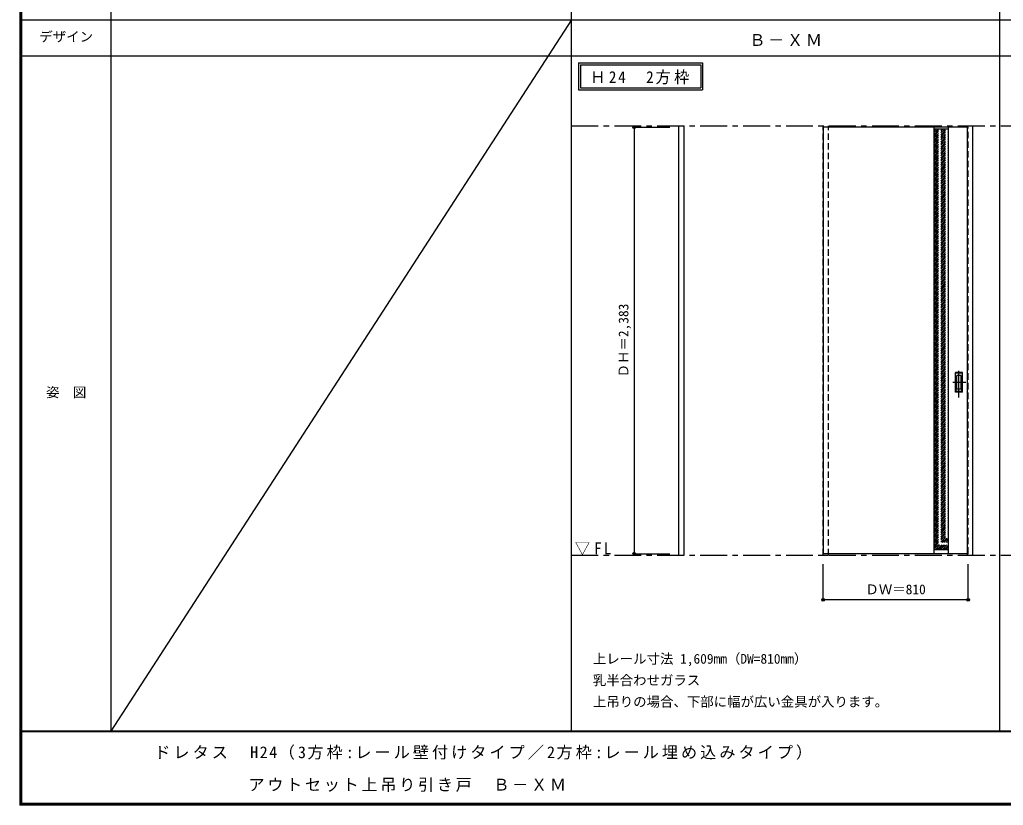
# Model space of a CAD drawing. Units: millimetres, scale not verified. Extents: x -6000 to 5700, y -4307 to 4260.
# Drawn here: x -6000 to -502, y -4205 to 186 of the extents above; entities that cross this region are included whole.
import ezdxf
from ezdxf.enums import TextEntityAlignment as Align

# ---------------------------------------------------------------- set-up
doc = ezdxf.new("R2010")
doc.units = ezdxf.units.MM
doc.header["$LTSCALE"] = 30
doc.header["$PDMODE"] = 32
doc.header["$PDSIZE"] = 15
doc.linetypes.add('CHAIN1', pattern=[8, 5, -1, 1, -1])
doc.linetypes.add('DASHED1', pattern=[1.8, 1.2, -0.6])
for name, color, linetype in [('0-1_通り芯', 7, 'CHAIN1'), ('0-2_扉', 3, 'Continuous'), ('0-3_仕上げ', 7, 'Continuous'), ('0-4_枠', 3, 'Continuous'), ('0-6_引手', 7, 'Continuous'), ('0-A_文字', 7, 'Continuous'), ('0-B_寸法', 7, 'Continuous'), ('0-C_ハッチ', 4, 'DASHED1'), ('F-1_枠', 6, 'Continuous'), ('F-A_文字', 7, 'Continuous')]:
    doc.layers.add(name, color=color, linetype=linetype)
doc.styles.add('ＭＳ ゴシック', font='')
doc.styles.get('ＭＳ ゴシック').set_extended_font_data('MS Gothic')

msp = doc.modelspace()

# ---------------------------------------------------------------- linework, layer by layer
at = {"layer": '0-1_通り芯'}
for p, q in [((-2916, -407.5), (1678, -407.5)), ((-2916, -2807.5), (1678, -2807.5))]:
    msp.add_line(p, q, dxfattribs=at)
at = {"layer": '0-2_扉', "color": 4, "linetype": 'DASHED1'}
for p, q in [((-1509, -415.5), (-1509, -419.5)), ((-702, -415.5), (-699, -415.5))]:
    msp.add_line(p, q, dxfattribs=at)
at = {"layer": '0-2_扉'}
for p, q in [((-702, -415.5), (-1509, -415.5)), ((-1509, -415.5), (-1509, -2798.5)), ((-702, -2798.5), (-1509, -2798.5))]:
    msp.add_line(p, q, dxfattribs=at)
at = {"layer": '0-2_扉', "color": 4, "linetype": 'DASHED1'}
msp.add_lwpolyline([(-702, -2798.5), (-699, -2798.5), (-699, -415.5)], dxfattribs=at)
at = {"layer": '0-3_仕上げ', "color": 3}
for p, q in [((-889, -2798.5), (-889, -415.5)), ((-809, -2798.5), (-809, -415.5))]:
    msp.add_line(p, q, dxfattribs=at)
at = {"layer": '0-3_仕上げ'}
for p, q in [((-889, -423.5), (-809, -423.5)), ((-889, -2774.72), (-809, -2774.72))]:
    msp.add_line(p, q, dxfattribs=at)
at = {"layer": '0-4_枠'}
for p, q in [((-2316, -2807.5), (-2316, -407.5)), ((-2286, -2807.5), (-2286, -407.5)), ((-702, -2807.5), (-702, -407.5)), ((-672, -2807.5), (-672, -407.5)), ((-2316, -2807.5), (-2286, -2807.5)), ((-702, -2807.5), (-672, -2807.5))]:
    msp.add_line(p, q, dxfattribs=at)
at = {"layer": '0-4_枠', "color": 4, "linetype": 'DASHED1'}
for p, q in [((-1509, -2807.5), (-1509, -407.5)), ((-1479, -2807.5), (-1479, -407.5)), ((-1509, -2807.5), (-1479, -2807.5))]:
    msp.add_line(p, q, dxfattribs=at)
at = {"layer": '0-6_引手', "linetype": 'CHAIN1'}
for p, q in [((-750, -1926.23), (-750, -1755.38)), ((-711.93, -1841), (-784.44, -1841))]:
    msp.add_line(p, q, dxfattribs=at)
at = {"layer": '0-6_引手'}
for p, q in [((-731, -1786), (-769, -1786)), ((-769, -1896), (-769, -1786)), ((-737.5, -1802), (-762.5, -1802)), ((-762.5, -1880), (-762.5, -1802)), ((-737.5, -1880), (-737.5, -1802)), ((-731, -1896), (-731, -1786)), ((-731, -1896), (-769, -1896)), ((-737.5, -1880), (-762.5, -1880))]:
    msp.add_line(p, q, dxfattribs=at)
at = {"layer": '0-6_引手', "linetype": 'DASHED1'}
for p, q in [((-766, -1892), (-766, -1790)), ((-734, -1892), (-766, -1892))]:
    msp.add_line(p, q, dxfattribs=at)
msp.add_lwpolyline([(-734, -1892), (-734, -1790), (-766, -1790)], dxfattribs=at)
at = {"layer": '0-A_文字'}
for p, q in [((-2876, -55.5), (-2876, -205.5)), ((-2866, -65.5), (-2866, -195.5)), ((-2866, -65.5), (-2193.38, -65.5)), ((-2193.38, -65.5), (-2193.38, -195.5)), ((-2876, -205.5), (-2183.38, -205.5)), ((-2866, -195.5), (-2193.38, -195.5))]:
    msp.add_line(p, q, dxfattribs=at)
msp.add_lwpolyline([(-2876, -55.5), (-2183.38, -55.5), (-2183.38, -205.5)], dxfattribs=at)
at = {"layer": '0-B_寸法', "color": 4}
for p, q in [((-2566, -415.5), (-2366, -415.5)), ((-1509, -3057), (-1509, -2857)), ((-699, -3057), (-699, -2857)), ((-699, -3057), (-1509, -3057))]:
    msp.add_line(p, q, dxfattribs=at)
msp.add_lwpolyline([(-2566, -415.5), (-2566, -2798.5), (-2366, -2798.5)], dxfattribs=at)
at = {"layer": '0-B_寸法'}
for p in [(-2566, -415.5), (-2566, -2798.5), (-1509, -3057), (-699, -3057)]:
    msp.add_point(p, dxfattribs=at)
at = {"layer": '0-C_ハッチ'}
for p, q in [((-889, -465.25), (-847.25, -423.5)), ((-889, -494.95), (-817.55, -423.5)), ((-889, -485.05), (-827.45, -423.5)), ((-889, -475.15), (-837.35, -423.5)), ((-889, -455.35), (-857.15, -423.5)), ((-889, -445.45), (-867.05, -423.5)), ((-889, -435.55), (-876.95, -423.5)), ((-889, -504.85), (-809, -424.85)), ((-889, -514.75), (-809, -434.75)), ((-889, -524.64), (-809, -444.64)), ((-889, -534.54), (-809, -454.54)), ((-889, -544.44), (-809, -464.44)), ((-889, -554.34), (-809, -474.34)), ((-889, -564.24), (-809, -484.24)), ((-889, -574.14), (-809, -494.14)), ((-889, -584.04), (-809, -504.04)), ((-889, -593.94), (-809, -513.94)), ((-889, -603.84), (-809, -523.84)), ((-889, -613.74), (-809, -533.74)), ((-889, -623.64), (-809, -543.64)), ((-889, -633.54), (-809, -553.54)), ((-889, -643.44), (-809, -563.44)), ((-889, -653.34), (-809, -573.34)), ((-889, -663.24), (-809, -583.24)), ((-889, -673.14), (-809, -593.14)), ((-889, -683.04), (-809, -603.04)), ((-889, -692.94), (-809, -612.94)), ((-889, -702.84), (-809, -622.84)), ((-889, -712.74), (-809, -632.74)), ((-889, -722.63), (-809, -642.63)), ((-889, -732.53), (-809, -652.53)), ((-889, -742.43), (-809, -662.43)), ((-889, -752.33), (-809, -672.33)), ((-889, -762.23), (-809, -682.23)), ((-889, -772.13), (-809, -692.13)), ((-889, -782.03), (-809, -702.03)), ((-889, -791.93), (-809, -711.93)), ((-889, -801.83), (-809, -721.83)), ((-889, -811.73), (-809, -731.73)), ((-889, -821.63), (-809, -741.63)), ((-889, -831.53), (-809, -751.53)), ((-889, -841.43), (-809, -761.43)), ((-889, -851.33), (-809, -771.33)), ((-889, -861.23), (-809, -781.23)), ((-889, -871.13), (-809, -791.13)), ((-889, -881.03), (-809, -801.03)), ((-889, -890.93), (-809, -810.93)), ((-889, -900.83), (-809, -820.83)), ((-889, -910.73), (-809, -830.73)), ((-889, -920.62), (-809, -840.62)), ((-889, -930.52), (-809, -850.52)), ((-889, -940.42), (-809, -860.42)), ((-889, -950.32), (-809, -870.32)), ((-889, -960.22), (-809, -880.22)), ((-889, -970.12), (-809, -890.12)), ((-889, -980.02), (-809, -900.02)), ((-889, -989.92), (-809, -909.92)), ((-889, -999.82), (-809, -919.82)), ((-889, -1009.72), (-809, -929.72)), ((-889, -1019.62), (-809, -939.62)), ((-889, -1029.52), (-809, -949.52)), ((-889, -1039.42), (-809, -959.42)), ((-889, -1049.32), (-809, -969.32)), ((-889, -1059.22), (-809, -979.22)), ((-889, -1069.12), (-809, -989.12)), ((-889, -1079.02), (-809, -999.02)), ((-889, -1088.92), (-809, -1008.92)), ((-889, -1098.82), (-809, -1018.82)), ((-889, -1108.72), (-809, -1028.72)), ((-889, -1118.61), (-809, -1038.61)), ((-889, -1128.51), (-809, -1048.51)), ((-889, -1138.41), (-809, -1058.41)), ((-889, -1148.31), (-809, -1068.31)), ((-889, -1158.21), (-809, -1078.21)), ((-889, -1168.11), (-809, -1088.11)), ((-889, -1178.01), (-809, -1098.01)), ((-889, -1187.91), (-809, -1107.91)), ((-889, -1197.81), (-809, -1117.81)), ((-889, -1207.71), (-809, -1127.71)), ((-889, -1217.61), (-809, -1137.61)), ((-889, -1227.51), (-809, -1147.51)), ((-889, -1237.41), (-809, -1157.41)), ((-889, -1247.31), (-809, -1167.31)), ((-889, -1257.21), (-809, -1177.21)), ((-889, -1267.11), (-809, -1187.11)), ((-889, -1277.01), (-809, -1197.01)), ((-889, -1286.91), (-809, -1206.91)), ((-889, -1296.81), (-809, -1216.81)), ((-889, -1306.7), (-809, -1226.7)), ((-889, -1316.6), (-809, -1236.6)), ((-889, -1326.5), (-809, -1246.5)), ((-889, -1336.4), (-809, -1256.4)), ((-889, -1346.3), (-809, -1266.3)), ((-889, -1356.2), (-809, -1276.2)), ((-889, -1366.1), (-809, -1286.1)), ((-889, -1376), (-809, -1296)), ((-889, -1385.9), (-809, -1305.9)), ((-889, -1395.8), (-809, -1315.8)), ((-889, -1405.7), (-809, -1325.7)), ((-889, -1415.6), (-809, -1335.6)), ((-889, -1425.5), (-809, -1345.5)), ((-889, -1435.4), (-809, -1355.4)), ((-889, -1445.3), (-809, -1365.3)), ((-889, -1455.2), (-809, -1375.2)), ((-889, -1465.1), (-809, -1385.1)), ((-889, -1475), (-809, -1395)), ((-889, -1484.9), (-809, -1404.9)), ((-889, -1494.8), (-809, -1414.8)), ((-889, -1504.69), (-809, -1424.69)), ((-889, -1514.59), (-809, -1434.59)), ((-889, -1524.49), (-809, -1444.49)), ((-889, -1534.39), (-809, -1454.39)), ((-889, -1544.29), (-809, -1464.29)), ((-889, -1554.19), (-809, -1474.19)), ((-889, -1564.09), (-809, -1484.09)), ((-889, -1573.99), (-809, -1493.99)), ((-889, -1583.89), (-809, -1503.89)), ((-889, -1593.79), (-809, -1513.79)), ((-889, -1603.69), (-809, -1523.69)), ((-889, -1613.59), (-809, -1533.59)), ((-889, -1623.49), (-809, -1543.49)), ((-889, -1633.39), (-809, -1553.39)), ((-889, -1643.29), (-809, -1563.29)), ((-889, -1653.19), (-809, -1573.19)), ((-889, -1663.09), (-809, -1583.09)), ((-889, -1672.99), (-809, -1592.99)), ((-889, -1682.89), (-809, -1602.89)), ((-889, -1692.79), (-809, -1612.79)), ((-889, -1702.68), (-809, -1622.68)), ((-889, -1712.58), (-809, -1632.58)), ((-889, -1722.48), (-809, -1642.48)), ((-889, -1732.38), (-809, -1652.38)), ((-889, -1742.28), (-809, -1662.28)), ((-889, -1752.18), (-809, -1672.18)), ((-889, -1762.08), (-809, -1682.08)), ((-889, -1771.98), (-809, -1691.98)), ((-889, -1781.88), (-809, -1701.88)), ((-889, -1791.78), (-809, -1711.78)), ((-889, -1801.68), (-809, -1721.68)), ((-889, -1811.58), (-809, -1731.58)), ((-889, -1821.48), (-809, -1741.48)), ((-889, -1831.38), (-809, -1751.38)), ((-889, -1841.28), (-809, -1761.28)), ((-889, -1851.18), (-809, -1771.18)), ((-889, -1861.08), (-809, -1781.08)), ((-889, -1870.98), (-809, -1790.98)), ((-889, -1880.88), (-809, -1800.88)), ((-889, -1890.78), (-809, -1810.78)), ((-889, -1900.67), (-809, -1820.67)), ((-889, -1910.57), (-809, -1830.57)), ((-889, -1920.47), (-809, -1840.47)), ((-889, -1930.37), (-809, -1850.37)), ((-889, -1940.27), (-809, -1860.27)), ((-889, -1950.17), (-809, -1870.17)), ((-889, -1960.07), (-809, -1880.07)), ((-889, -1969.97), (-809, -1889.97)), ((-889, -1979.87), (-809, -1899.87)), ((-889, -1989.77), (-809, -1909.77)), ((-889, -1999.67), (-809, -1919.67)), ((-889, -2009.57), (-809, -1929.57)), ((-889, -2019.47), (-809, -1939.47)), ((-889, -2029.37), (-809, -1949.37)), ((-889, -2039.27), (-809, -1959.27)), ((-889, -2049.17), (-809, -1969.17)), ((-889, -2059.07), (-809, -1979.07)), ((-889, -2068.97), (-809, -1988.97)), ((-889, -2078.87), (-809, -1998.87)), ((-889, -2088.77), (-809, -2008.77)), ((-889, -2098.66), (-809, -2018.66)), ((-889, -2108.56), (-809, -2028.56)), ((-889, -2118.46), (-809, -2038.46)), ((-889, -2128.36), (-809, -2048.36)), ((-889, -2138.26), (-809, -2058.26)), ((-889, -2148.16), (-809, -2068.16)), ((-889, -2158.06), (-809, -2078.06)), ((-889, -2167.96), (-809, -2087.96)), ((-889, -2177.86), (-809, -2097.86)), ((-889, -2187.76), (-809, -2107.76)), ((-889, -2197.66), (-809, -2117.66)), ((-889, -2207.56), (-809, -2127.56)), ((-889, -2217.46), (-809, -2137.46)), ((-889, -2227.36), (-809, -2147.36)), ((-889, -2237.26), (-809, -2157.26)), ((-889, -2247.16), (-809, -2167.16)), ((-889, -2257.06), (-809, -2177.06)), ((-889, -2266.96), (-809, -2186.96)), ((-889, -2276.86), (-809, -2196.86)), ((-889, -2286.75), (-809, -2206.75)), ((-889, -2296.65), (-809, -2216.65)), ((-889, -2306.55), (-809, -2226.55)), ((-889, -2316.45), (-809, -2236.45)), ((-889, -2326.35), (-809, -2246.35)), ((-889, -2336.25), (-809, -2256.25)), ((-889, -2346.15), (-809, -2266.15)), ((-889, -2356.05), (-809, -2276.05)), ((-889, -2365.95), (-809, -2285.95)), ((-889, -2375.85), (-809, -2295.85)), ((-889, -2385.75), (-809, -2305.75)), ((-889, -2395.65), (-809, -2315.65)), ((-889, -2405.55), (-809, -2325.55)), ((-889, -2415.45), (-809, -2335.45)), ((-889, -2425.35), (-809, -2345.35)), ((-889, -2435.25), (-809, -2355.25)), ((-889, -2445.15), (-809, -2365.15)), ((-889, -2455.05), (-809, -2375.05)), ((-889, -2464.95), (-809, -2384.95)), ((-889, -2474.85), (-809, -2394.85)), ((-889, -2484.74), (-809, -2404.74)), ((-889, -2494.64), (-809, -2414.64)), ((-889, -2504.54), (-809, -2424.54)), ((-889, -2514.44), (-809, -2434.44)), ((-889, -2524.34), (-809, -2444.34)), ((-889, -2534.24), (-809, -2454.24)), ((-889, -2544.14), (-809, -2464.14)), ((-889, -2554.04), (-809, -2474.04)), ((-889, -2563.94), (-809, -2483.94)), ((-889, -2573.84), (-809, -2493.84)), ((-889, -2583.74), (-809, -2503.74)), ((-889, -2593.64), (-809, -2513.64)), ((-889, -2603.54), (-809, -2523.54)), ((-889, -2613.44), (-809, -2533.44)), ((-889, -2623.34), (-809, -2543.34)), ((-889, -2633.24), (-809, -2553.24)), ((-889, -2643.14), (-809, -2563.14)), ((-889, -2653.04), (-809, -2573.04)), ((-889, -2662.94), (-809, -2582.94)), ((-889, -2672.84), (-809, -2592.84)), ((-889, -2682.73), (-809, -2602.73)), ((-889, -2692.63), (-809, -2612.63)), ((-889, -2702.53), (-809, -2622.53)), ((-889, -2712.43), (-809, -2632.43)), ((-889, -2722.33), (-809, -2642.33)), ((-889, -2732.23), (-809, -2652.23)), ((-889, -2742.13), (-809, -2662.13)), ((-889, -2752.03), (-809, -2672.03)), ((-889, -2761.93), (-809, -2681.93)), ((-889, -2771.83), (-809, -2691.83)), ((-881.99, -2774.72), (-809, -2701.73)), ((-872.09, -2774.72), (-809, -2711.63)), ((-862.19, -2774.72), (-809, -2721.53)), ((-852.29, -2774.72), (-809, -2731.43)), ((-842.39, -2774.72), (-809, -2741.33)), ((-832.49, -2774.72), (-809, -2751.23)), ((-822.59, -2774.72), (-809, -2761.13)), ((-812.69, -2774.72), (-809, -2771.03))]:
    msp.add_line(p, q, dxfattribs=at)
at = {"layer": 'F-1_枠'}
for p, q in [((-6000, 4175), (-6000, -4205)), ((-5995, 4175), (-5995, -4205)), ((-5990, 4175), (-5990, -4205)), ((-5490, 4175), (-5490, -3790)), ((-2916, -3790), (-2916, 4175)), ((-522, -3790), (-522, 4175)), ((-6000, 184.5), (5700, 184.5)), ((-6000, -15.5), (5700, -15.5)), ((5700, -3790), (-6000, -3790)), ((5700, -3795), (-6000, -3795)), ((5700, -4195), (-6000, -4195)), ((5700, -4200), (-6000, -4200)), ((5700, -4205), (-6000, -4205))]:
    msp.add_line(p, q, dxfattribs=at)
at = {"layer": 'F-A_文字'}
msp.add_line((-2916, 184.5), (-5490, -3790), dxfattribs=at)

# ---------------------------------------------------------------- texts
at = {"layer": '0-A_文字', "style": 'ＭＳ ゴシック'}
for s, p in [('上レール寸法 1,609mm（DW=810mm）', (-2796, -3430)), ('乳半合わせガラス', (-2796, -3550)), ('上吊りの場合、下部に幅が広い金具が入ります。', (-2796, -3670))]:
    msp.add_text(s, height=54.99, dxfattribs=at).set_placement(p, align=Align.BOTTOM_LEFT)
at = {"layer": '0-A_文字', "char_height": 65.98, "attachment_point": 7, "style": 'ＭＳ ゴシック'}
for s, insert in [('\\T1.17;Ｂ－ＸＭ', (-1921.5, 39.5)), ('\\T1.22;\\W0.95;Ｈ24\u30002方枠', (-2811.34, -175.5)), ('\\T1.26;\\W0.95;▽FL', (-2897.25, -2807.5))]:
    msp.add_mtext(s, dxfattribs=dict(at, insert=insert))
at = {"layer": '0-B_寸法', "style": 'ＭＳ ゴシック'}
msp.add_text('ＤＨ＝2,383', height=54.99, rotation=90, dxfattribs=at).set_placement((-2581, -1813.25), align=Align.BOTTOM_LEFT)
msp.add_text('ＤＷ＝810', height=54.99, dxfattribs=at).set_placement((-1272.75, -3042), align=Align.BOTTOM_LEFT)
at = {"layer": 'F-A_文字', "style": 'ＭＳ ゴシック'}
for s, p in [('デザイン', (-5890, 47)), ('姿\u3000図', (-5852.5, -1940.25))]:
    msp.add_text(s, height=54.99, dxfattribs=at).set_placement(p, align=Align.BOTTOM_LEFT)
at = {"layer": 'F-A_文字', "char_height": 65.98, "attachment_point": 7, "style": 'ＭＳ ゴシック'}
for s, insert in [('\\T1.19;ドレタス\u3000H24（3方枠:レール壁付けタイプ／2方枠:レール埋め込みタイプ）', (-5247.55, -3950)), ('\\T1.17;\u3000\u3000\u3000\u3000\u3000アウトセット上吊り引き戸\u3000Ｂ－ＸＭ', (-5247.55, -4130))]:
    msp.add_mtext(s, dxfattribs=dict(at, insert=insert))

doc.saveas('drawing.dxf')
